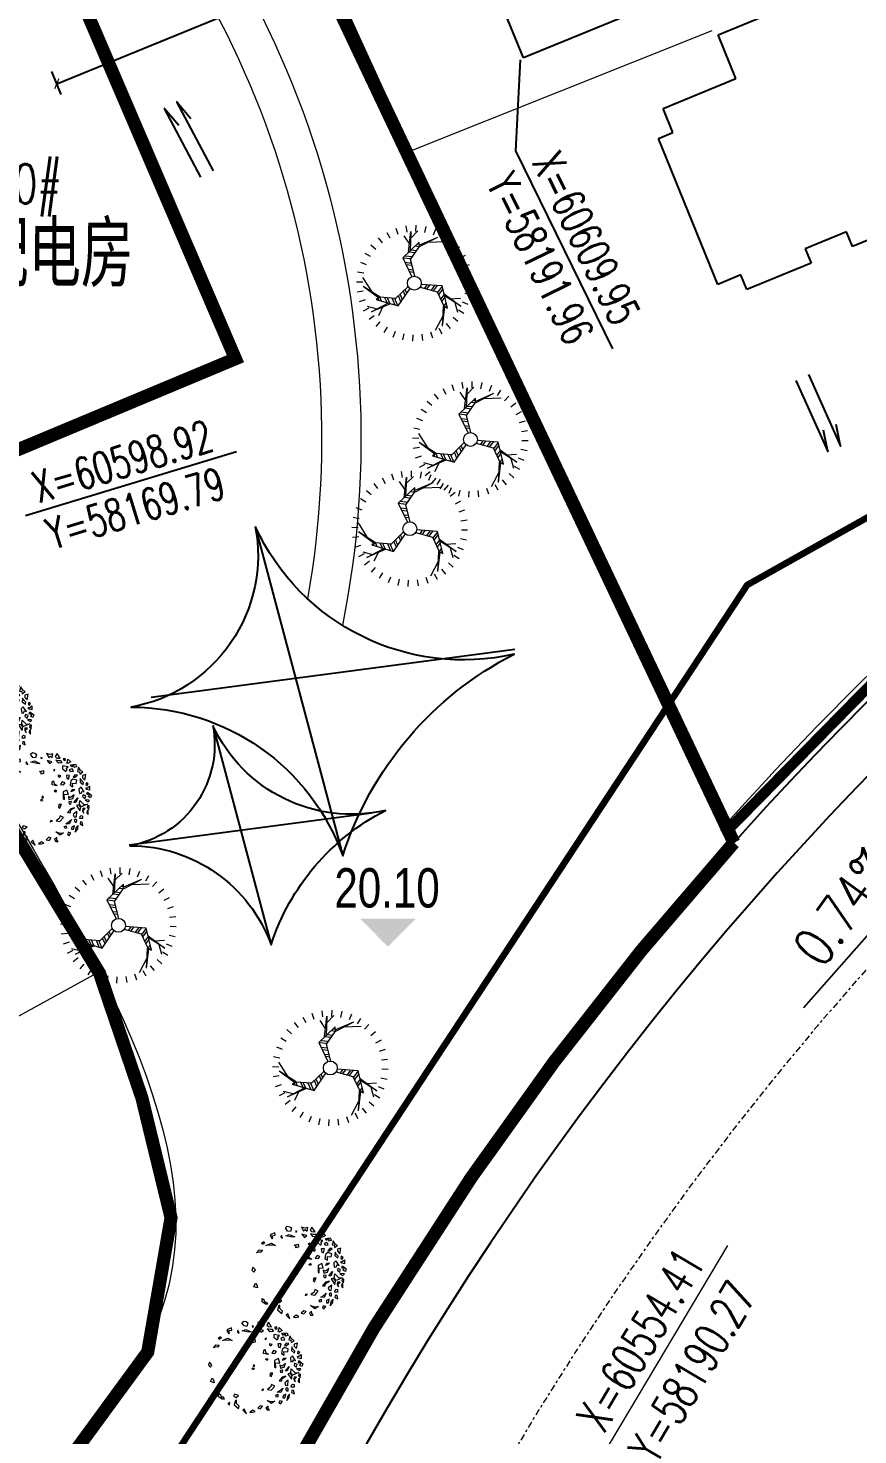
# Model space of a CAD drawing. Header units: inches. Extents: x 393 to 1582, y 246 to 1188.
# Drawn here: x 1137.2 to 1168.9, y 766.8 to 820.4 of the extents above; entities that cross this region are included whole.
import ezdxf

# ---------------------------------------------------------------- set-up
doc = ezdxf.new("R2010")
doc.units = ezdxf.units.IN
doc.header["$MEASUREMENT"] = 0
for name, pattern in [('CENTERX2', [4, 2.5, -0.5, 0.5, -0.5]), ('DASH', [0.35, 0.25, -0.1]), ('DASHED2', [0.375, 0.25, -0.125]), ('DOTE', [2.42, 2, -0.2, 0.02, -0.2])]:
    doc.linetypes.add(name, pattern=pattern)
for name, color, linetype in [('buildcoor', 7, 'Continuous'), ('DIM', 4, 'Continuous'), ('drain', 4, 'Continuous'), ('ELEV', 1, 'Continuous'), ('PUB_TEXT', 7, 'Continuous'), ('ROAD-TEXT', 4, 'Continuous'), ('roadradiu', 3, 'Continuous'), ('公共绿地', 3, 'Continuous'), ('外墙', 42, 'Continuous'), ('绿化', 3, 'Continuous'), ('车库边线', 4, 'DOTE')]:
    doc.layers.add(name, color=color, linetype=linetype)
for name, color, linetype, lineweight in [('FENCE', 100, 'Continuous', 18), ('ROAD', 1, 'Continuous', 25), ('ROAD-CENTER', 7, 'CENTERX2', 18), ('ROAD-ZB', 4, 'Continuous', 15), ('围墙', 75, 'FENCELINE1', 15), ('树', 84, 'Continuous', 15)]:
    doc.layers.add(name, color=color, linetype=linetype, lineweight=lineweight)
doc.styles.add('_HZTXT', font='txt.shx', dxfattribs={"width": 0.8, "bigfont": 'hztxt.shx'})
doc.styles.add('DIM_FONT', font='SIMPLEX.shx', dxfattribs={"width": 0.8})
doc.styles.add('FLS', font='', dxfattribs={"width": 0.8})
doc.styles.add('HZ', font='simplex.shx', dxfattribs={"width": 0.7, "bigfont": 'hztxt.shx'})
doc.styles.get('FLS').set_extended_font_data('创艺繁隶书')
doc.linetypes.add('FENCELINE1', pattern='A,0.25,-0.1,[133,ltypeshp.shx,S=0.1,R=0,X=-0.1,Y=0],-0.1,1', length=1.45)
doc.dimstyles.new('NORMAL', dxfattribs={"dimtxt": 1.5, "dimasz": 0.3, "dimexe": 0.5, "dimexo": 0.3, "dimgap": 0.3, "dimtad": 1, "dimdec": 1, "dimzin": 1, "dimdsep": 46, "dimtxsty": 'HZ', "dimblk": 'ARCHTICK', "dimcen": 0, "dimclrt": 256, "dimadec": 0, "dimazin": 0, "dimtfac": 1, "dimtdec": 1, "dimtofl": 0, "dimtmove": 0, "dimatfit": 3, "dimldrblk": 'ARCHTICK', "dimfxl": 1, "dimtolj": 2, "dimtzin": 0, "dimarcsym": 0})

# ---------------------------------------------------------------- blocks, each defined once
blk = doc.blocks.new('_ARCHTICK')
at = {"color": 0, "linetype": 'ByBlock', "const_width": 0.15}
blk.add_lwpolyline([(-0.5, -0.5), (0.5, 0.5)], dxfattribs=at)
blk = doc.blocks.new('*D142')
at = {"layer": 'DEFPOINTS', "color": 0, "ltscale": 0.3, "transparency": 16777216}
for p in [(1204.505, 798.811), (1147.665, 714.116)]:
    blk.add_point(p, dxfattribs=at)
at = {"layer": 'roadradiu', "color": 0, "lineweight": -2, "ltscale": 0.3, "transparency": 16777216}
blk.add_line((1152.082, 720.698), (1147.665, 714.116), dxfattribs=at)
at = {"layer": 'roadradiu', "color": 0, "lineweight": -2, "ltscale": 0.3, "transparency": 16777216, "xscale": 0.3, "yscale": 0.3, "zscale": 0.3, "rotation": 236.1337340177624}
blk.add_blockref('_ARCHTICK', (1147.665, 714.116), dxfattribs=at)
at = {"layer": 'roadradiu', "ltscale": 0.3, "transparency": 16777216, "insert": (1149.636, 718.937), "char_height": 1.5, "attachment_point": 5, "rotation": 56.1337, "style": 'HZ'}
blk.add_mtext('\\A2;R102.0', dxfattribs=at)
blk = doc.blocks.new('*D108')
at = {"layer": 'DEFPOINTS', "color": 0, "ltscale": 0.3, "transparency": 16777216}
for p in [(1123.957, 1187.983), (1247.519, 525.406)]:
    blk.add_point(p, dxfattribs=at)
at = {"layer": 'roadradiu', "color": 0, "lineweight": -2, "ltscale": 0.3, "transparency": 16777216}
blk.add_line((1246.336, 531.746), (1247.519, 525.406), dxfattribs=at)
at = {"layer": 'roadradiu', "color": 0, "lineweight": -2, "ltscale": 0.3, "transparency": 16777216, "xscale": 0.3, "yscale": 0.3, "zscale": 0.3, "rotation": 280.5635434118076}
blk.add_blockref('_ARCHTICK', (1247.519, 525.406), dxfattribs=at)
at = {"layer": 'roadradiu', "ltscale": 0.3, "transparency": 16777216, "insert": (1247.905, 529.063), "char_height": 1.5, "attachment_point": 5, "rotation": 280.5635, "style": 'HZ'}
blk.add_mtext('\\A2;R674.0', dxfattribs=at)
blk = doc.blocks.new('*D188')
at = {"layer": 'DEFPOINTS', "color": 0, "ltscale": 0.3, "transparency": 16777216}
for p in [(1123.957, 1187.983), (1194.722, 517.708)]:
    blk.add_point(p, dxfattribs=at)
at = {"layer": 'roadradiu', "color": 0, "lineweight": -2, "ltscale": 0.3, "transparency": 16777216}
blk.add_line((1193.358, 530.623), (1194.722, 517.708), dxfattribs=at)
at = {"layer": 'roadradiu', "color": 0, "lineweight": -2, "ltscale": 0.3, "transparency": 16777216, "xscale": 0.3, "yscale": 0.3, "zscale": 0.3, "rotation": 276.0266870917976}
blk.add_blockref('_ARCHTICK', (1194.722, 517.708), dxfattribs=at)
at = {"layer": 'roadradiu', "ltscale": 0.3, "transparency": 16777216, "insert": (1194.709, 527.824), "char_height": 1.5, "attachment_point": 5, "rotation": 276.0267, "style": 'HZ'}
blk.add_mtext('\\A2;R674.0', dxfattribs=at)
blk = doc.blocks.new('t2')
for p, q in [((-0.717, 3.229), (-0.64, 2.878)), ((-0.145, 3.305), (-0.13, 2.946)), ((0.431, 3.28), (0.383, 2.924)), ((-2.235, 2.438), (-1.993, 2.173)), ((-1.778, 2.79), (-1.586, 2.486)), ((-1.341, 2.608), (-1.585, 1.519)), ((-1.341, 2.608), (-1.511, 1.474)), ((-1.436, 2.005), (-0.893, 2.819)), ((-1.267, 3.056), (-1.13, 2.723)), ((0.994, 3.155), (0.885, 2.813)), ((1.527, 2.935), (1.36, 2.616)), ((2.013, 2.625), (1.793, 2.34)), ((-2.625, 2.013), (-2.34, 1.793)), ((-2.297, 1.922), (-2.202, 1.35)), ((-1.732, 1.609), (-1.56, 0.321)), ((-1.535, 1.473), (-1.732, 1.609)), ((1.925, 1.142), (2.235, 1.629)), ((2.438, 2.235), (2.173, 1.993)), ((2.79, 1.778), (2.486, 1.586)), ((-3.155, 0.994), (-2.813, 0.885)), ((-2.935, 1.527), (-2.616, 1.36)), ((-1.951, 1.096), (-2.528, 1.121)), ((-1.626, 0.774), (-2.499, 1.578)), ((-2.499, 1.578), (-1.631, 0.893)), ((-1.236, 0.622), (-1.535, 1.473)), ((1.058, 1.19), (0.278, 0.272)), ((2.259, 0.696), (1.058, 1.19)), ((1.483, 1.021), (2.616, 1.375)), ((2.616, 1.375), (1.589, 0.966)), ((2.813, 1.028), (2.27, 1.232)), ((3.056, 1.267), (2.723, 1.13)), ((-3.28, 0.431), (-2.924, 0.383)), ((-1.56, 0.321), (-0.375, 0.105)), ((-0.309, 0.252), (-1.236, 0.622)), ((0.372, 0.141), (1.156, 0.759)), ((1.156, 0.759), (2.043, 0.592)), ((2.929, -0.143), (2.032, 0.571)), ((2.043, 0.592), (2.259, 0.696)), ((2.929, -0.143), (2.108, 0.613)), ((2.454, 0.241), (2.888, -0.636)), ((3.229, 0.717), (2.878, 0.64)), ((3.305, 0.145), (2.946, 0.13)), ((-3.305, -0.145), (-2.946, -0.13)), ((-3.229, -0.717), (-2.878, -0.64)), ((-0.064, -0.393), (0.08, -1.381)), ((0.502, -1.511), (0.096, -0.377)), ((3.28, -0.431), (2.924, -0.383)), ((-3.056, -1.267), (-2.723, -1.13)), ((-2.79, -1.778), (-2.486, -1.586)), ((-0.527, -2.305), (0.502, -1.511)), ((0.08, -1.381), (-0.508, -2.066)), ((2.935, -1.527), (2.616, -1.36)), ((3.155, -0.994), (2.813, -0.885)), ((-2.438, -2.235), (-2.173, -1.993)), ((-2.013, -2.625), (-1.793, -2.34)), ((-1.018, -2.246), (-1.994, -2.183)), ((-1.588, -2.465), (-0.521, -2.045)), ((-1.588, -2.465), (-0.523, -2.132)), ((-0.508, -2.066), (-0.527, -2.305)), ((0.143, -1.795), (-0.117, -2.953)), ((-0.117, -2.953), (0.042, -1.859)), ((0.026, -2.238), (0.294, -2.75)), ((2.235, -2.438), (1.993, -2.173)), ((2.625, -2.013), (2.34, -1.793)), ((-1.527, -2.935), (-1.36, -2.616)), ((-0.994, -3.155), (-0.885, -2.813)), ((-0.516, -2.95), (-0.068, -2.582)), ((-0.431, -3.28), (-0.383, -2.924)), ((0.145, -3.305), (0.13, -2.946)), ((0.717, -3.229), (0.64, -2.878)), ((1.267, -3.056), (1.13, -2.723)), ((1.778, -2.79), (1.586, -2.486))]:
    blk.add_line(p, q)
at = {"color": 0}
for p, q in [((-1.712, 1.459), (-1.635, 1.542)), ((-1.691, 1.298), (-1.533, 1.469)), ((-1.648, 0.977), (-1.44, 1.203)), ((-1.626, 0.817), (-1.393, 1.07)), ((0.78, 0.863), (0.88, 0.542)), ((0.875, 0.976), (0.985, 0.624)), ((1.071, 1.185), (1.207, 0.75)), ((1.221, 1.123), (1.346, 0.724)), ((1.52, 1), (1.623, 0.672)), ((1.67, 0.938), (1.762, 0.645)), ((1.97, 0.815), (2.039, 0.593)), ((-1.583, 0.496), (-1.3, 0.803)), ((-1.562, 0.335), (-1.253, 0.67)), ((-1.283, 0.27), (-1.033, 0.541)), ((-1.138, 0.244), (-0.909, 0.491)), ((-0.847, 0.191), (-0.662, 0.393)), ((-0.702, 0.165), (-0.538, 0.343)), ((0.494, 0.526), (0.566, 0.294)), ((0.589, 0.638), (0.671, 0.377)), ((2.119, 0.753), (2.153, 0.645)), ((0.209, -0.691), (-0.028, -0.637)), ((0.258, -0.83), (-0.009, -0.769)), ((0.362, -1.619), (-0.046, -1.527)), ((0.358, -1.107), (0.029, -1.033)), ((0.49, -1.52), (0.046, -1.42)), ((0.407, -1.246), (0.048, -1.165)), ((-0.407, -2.212), (-0.518, -2.187)), ((-0.279, -2.113), (-0.506, -2.062)), ((-0.023, -1.916), (-0.322, -1.848)), ((0.106, -1.817), (-0.23, -1.741))]:
    blk.add_line(p, q, dxfattribs=at)
blk.add_circle((0, 0), 0.397)
at = {"style": 'DIM_FONT', "width": 0.8, "flags": 9}
for tag in ['XSIZE', 'YSIZE']:
    blk.add_attdef(tag, (0, 0), '', height=0.000997, rotation=122.33523, dxfattribs=at)
blk = doc.blocks.new('*D280')
at = {"layer": 'DEFPOINTS', "color": 0, "ltscale": 0.3, "transparency": 16777216}
for p in [(1147.721, 838.587), (1210.974, 702.575)]:
    blk.add_point(p, dxfattribs=at)
at = {"layer": 'roadradiu', "color": 0, "lineweight": -2, "ltscale": 0.3, "transparency": 16777216}
blk.add_line((1150.357, 832.919), (1147.721, 838.587), dxfattribs=at)
at = {"layer": 'roadradiu', "color": 0, "lineweight": -2, "ltscale": 0.3, "transparency": 16777216, "xscale": 0.3, "yscale": 0.3, "zscale": 0.3, "rotation": 114.940995727346}
blk.add_blockref('_ARCHTICK', (1147.721, 838.587), dxfattribs=at)
at = {"layer": 'roadradiu', "ltscale": 0.3, "transparency": 16777216, "insert": (1150.118, 835.924), "char_height": 1.5, "attachment_point": 5, "rotation": 294.941, "style": 'HZ'}
blk.add_mtext('\\A2;R150.0', dxfattribs=at)
blk = doc.blocks.new('psss')
at = {"layer": 'drain', "ltscale": 3}
for points in [[(-2.979, 0.527), (0.007, 0.531), (-0.808, 0.714)], [(-2.967, -0.004), (0, 0), (-0.815, 0.183)]]:
    blk.add_lwpolyline(points, dxfattribs=at)
blk = doc.blocks.new('GPPMTR01')
at = {"color": 0, "linetype": 'ByBlock'}
for points in [[(-0.215, 0.443), (-0.218, 0.456), (-0.242, 0.475), (-0.199, 0.486), (-0.199, 0.449)], [(-0.173, 0.469), (-0.151, 0.518), (-0.12, 0.516), (-0.128, 0.487), (-0.144, 0.498), (-0.151, 0.48), (-0.145, 0.47)], [(-0.106, 0.53), (-0.073, 0.496), (-0.058, 0.515), (-0.035, 0.504), (-0.038, 0.545), (-0.064, 0.53)], [(-0.038, 0.477), (-0.055, 0.454), (-0.043, 0.424), (-0.032, 0.439)], [(0.005, 0.559), (-0.005, 0.523), (0.016, 0.511), (0.051, 0.519)], [(0.01, 0.485), (0.042, 0.462), (0.084, 0.477), (0.066, 0.492), (0.042, 0.485)], [(0.105, 0.53), (0.084, 0.519), (0.099, 0.504), (0.114, 0.511)], [(0.131, 0.488), (0.137, 0.5), (0.134, 0.53), (0.173, 0.507), (0.146, 0.481)], [(0.179, 0.477), (0.229, 0.496), (0.25, 0.473), (0.223, 0.458), (0.22, 0.477), (0.202, 0.469), (0.199, 0.458)], [(-0.412, 0.305), (-0.364, 0.304), (-0.367, 0.328), (-0.343, 0.337), (-0.374, 0.364), (-0.382, 0.335)], [(-0.354, 0.404), (-0.335, 0.371), (-0.312, 0.378), (-0.293, 0.408)], [(-0.304, 0.31), (-0.343, 0.272), (-0.298, 0.279)], [(-0.298, 0.355), (-0.259, 0.362), (-0.24, 0.402), (-0.263, 0.4), (-0.275, 0.378)], [(-0.263, 0.454), (-0.27, 0.431), (-0.248, 0.431), (-0.243, 0.447)], [(-0.166, 0.433), (-0.207, 0.386), (-0.18, 0.371), (-0.137, 0.387), (-0.147, 0.409), (-0.165, 0.407)], [(-0.123, 0.314), (-0.144, 0.295), (-0.135, 0.287), (-0.115, 0.295)], [(-0.127, 0.461), (-0.133, 0.429), (-0.111, 0.428), (-0.096, 0.459)], [(-0.079, 0.401), (-0.097, 0.371), (-0.064, 0.359), (-0.049, 0.371)], [(-0.032, 0.317), (-0.058, 0.295), (-0.043, 0.264), (-0.023, 0.291)], [(0.007, 0.443), (-0.026, 0.412), (-0.02, 0.382), (0.016, 0.352), (0.045, 0.367), (0.01, 0.386), (0.034, 0.42)], [(0.084, 0.371), (0.072, 0.344), (0.081, 0.321), (0.084, 0.344)], [(0.158, 0.447), (0.096, 0.443), (0.105, 0.412), (0.146, 0.393), (0.155, 0.416), (0.14, 0.428)], [(0.128, 0.336), (0.137, 0.287), (0.114, 0.272), (0.146, 0.26), (0.158, 0.302)], [(0.205, 0.439), (0.179, 0.42), (0.194, 0.405), (0.226, 0.416)], [(0.199, 0.291), (0.179, 0.352), (0.211, 0.31)], [(0.214, 0.359), (0.274, 0.374), (0.291, 0.409), (0.282, 0.336), (0.247, 0.333)], [(0.268, 0.45), (0.253, 0.435), (0.241, 0.409), (0.274, 0.428)], [(0.25, 0.325), (0.241, 0.298), (0.312, 0.302), (0.282, 0.329)], [(0.315, 0.416), (0.306, 0.401), (0.318, 0.39), (0.348, 0.393)], [(0.321, 0.363), (0.306, 0.34), (0.327, 0.325), (0.356, 0.325), (0.327, 0.336)], [(0.351, 0.382), (0.348, 0.371), (0.368, 0.355), (0.392, 0.359)], [(-0.482, 0.196), (-0.461, 0.207), (-0.432, 0.177), (-0.452, 0.154), (-0.494, 0.15), (-0.5, 0.177)], [(-0.417, 0.109), (-0.411, 0.15), (-0.357, 0.188), (-0.369, 0.162)], [(-0.393, 0.241), (-0.408, 0.23), (-0.396, 0.226)], [(-0.283, 0.139), (-0.269, 0.181), (-0.239, 0.166), (-0.248, 0.139), (-0.263, 0.15)], [(-0.215, 0.295), (-0.215, 0.276), (-0.206, 0.283)], [(-0.064, 0.207), (-0.085, 0.184), (-0.115, 0.203), (-0.115, 0.219), (-0.085, 0.207), (-0.052, 0.226)], [(-0.02, 0.188), (-0.008, 0.192), (0.001, 0.177), (-0.02, 0.169)], [(0.045, 0.295), (0.042, 0.249), (0.105, 0.211), (0.119, 0.219), (0.069, 0.245), (0.096, 0.283)], [(0.152, 0.162), (0.137, 0.139), (0.158, 0.12), (0.176, 0.128), (0.161, 0.143)], [(0.179, 0.272), (0.167, 0.245), (0.185, 0.238), (0.199, 0.253)], [(0.253, 0.268), (0.241, 0.226), (0.259, 0.177), (0.274, 0.203), (0.253, 0.219)], [(0.303, 0.268), (0.309, 0.219), (0.336, 0.215), (0.351, 0.234)], [(0.348, 0.173), (0.377, 0.128), (0.356, 0.097), (0.354, 0.128)], [(0.386, 0.257), (0.368, 0.272), (0.365, 0.287), (0.377, 0.298), (0.401, 0.283)], [(0.401, 0.207), (0.383, 0.219), (0.365, 0.211), (0.368, 0.196), (0.392, 0.192)], [(0.431, 0.26), (0.419, 0.245), (0.436, 0.23), (0.466, 0.249)], [(0.422, 0.166), (0.419, 0.135), (0.439, 0.12), (0.451, 0.139)], [(0.442, 0.203), (0.451, 0.169), (0.487, 0.139), (0.472, 0.181)], [(-0.482, 0.014), (-0.506, 0.025), (-0.514, -0.024), (-0.506, -0.036), (-0.464, -0.036), (-0.47, -0.024), (-0.494, -0.017)], [(-0.446, 0.071), (-0.432, 0.055), (-0.414, 0.067)], [(-0.02, 0.033), (-0.035, 0.025), (-0.026, 0.017), (-0.014, 0.021)], [(0.25, 0.086), (0.271, 0.063), (0.274, 0.021), (0.303, 0.052), (0.285, 0.109)], [(0.401, 0.078), (0.398, 0.063), (0.374, 0.067), (0.377, 0.09)], [(0.428, 0.025), (0.431, -0.021), (0.377, -0.043), (0.41, -0.013)], [(0.451, 0.074), (0.469, 0.052), (0.484, 0.063), (0.472, 0.093)], [(-0.467, -0.131), (-0.464, -0.157), (-0.482, -0.154), (-0.485, -0.127)], [(-0.437, -0.131), (-0.429, -0.066), (-0.381, -0.04), (-0.408, -0.078)], [(0.256, -0.013), (0.241, -0.028), (0.253, -0.04)], [(0.407, -0.119), (0.389, -0.138), (0.398, -0.176), (0.419, -0.154)], [(0.436, -0.066), (0.442, -0.097), (0.466, -0.097), (0.481, -0.074), (0.46, -0.078)], [(-0.42, -0.26), (-0.432, -0.218), (-0.411, -0.188), (-0.402, -0.214), (-0.411, -0.229)], [(0.17, -0.286), (0.137, -0.317), (0.149, -0.336), (0.176, -0.321)], [(0.327, -0.305), (0.333, -0.328), (0.389, -0.313)], [(0.416, -0.218), (0.389, -0.233), (0.392, -0.271), (0.407, -0.248)], [(-0.266, -0.366), (-0.304, -0.374), (-0.283, -0.4), (-0.251, -0.393)], [(-0.115, -0.473), (-0.138, -0.438), (-0.106, -0.438), (-0.085, -0.446)], [(0.072, -0.48), (0.042, -0.461), (0.06, -0.45), (0.066, -0.454), (0.096, -0.454), (0.096, -0.438), (0.125, -0.442), (0.114, -0.461)], [(0.188, -0.431), (0.211, -0.423), (0.188, -0.408)], [(0.205, -0.332), (0.199, -0.343), (0.235, -0.378), (0.294, -0.359), (0.274, -0.34), (0.235, -0.351)]]:
    blk.add_lwpolyline(points, close=True, dxfattribs=at)
blk.add_circle((0, 0), 0.01, dxfattribs=at)
blk = doc.blocks.new('*D367')
at = {"layer": 'DEFPOINTS', "color": 0, "ltscale": 0.3, "transparency": 16777216}
for p in [(1102.7, 855.811), (1268.804, 491.93)]:
    blk.add_point(p, dxfattribs=at)
at = {"layer": 'roadradiu', "color": 0, "lineweight": -2, "ltscale": 0.3, "transparency": 16777216}
blk.add_line((1105.544, 849.58), (1102.7, 855.811), dxfattribs=at)
at = {"layer": 'roadradiu', "color": 0, "lineweight": -2, "ltscale": 0.3, "transparency": 16777216, "xscale": 0.5, "yscale": 0.5, "zscale": 0.5, "rotation": 114.5356906864757}
blk.add_blockref('_ARCHTICK', (1102.7, 855.811), dxfattribs=at)
at = {"layer": 'roadradiu', "ltscale": 0.3, "transparency": 16777216, "insert": (1105.285, 852.676), "char_height": 1.5, "attachment_point": 5, "rotation": 294.5357, "style": 'HZ'}
blk.add_mtext('\\A2;R400.0', dxfattribs=at)
blk = doc.blocks.new('*D368')
at = {"layer": 'DEFPOINTS', "color": 0, "ltscale": 0.3, "transparency": 16777216}
for p in [(1082.317, 845.798), (1268.804, 491.93)]:
    blk.add_point(p, dxfattribs=at)
at = {"layer": 'roadradiu', "color": 0, "lineweight": -2, "ltscale": 0.3, "transparency": 16777216}
blk.add_line((1085.511, 839.738), (1082.317, 845.798), dxfattribs=at)
at = {"layer": 'roadradiu', "color": 0, "lineweight": -2, "ltscale": 0.3, "transparency": 16777216, "xscale": 0.5, "yscale": 0.5, "zscale": 0.5, "rotation": 117.7890269071793}
blk.add_blockref('_ARCHTICK', (1082.317, 845.798), dxfattribs=at)
at = {"layer": 'roadradiu', "ltscale": 0.3, "transparency": 16777216, "insert": (1085.076, 842.815), "char_height": 1.5, "attachment_point": 5, "rotation": 297.789, "style": 'HZ'}
blk.add_mtext('\\A2;R400.0', dxfattribs=at)
blk = doc.blocks.new('*D207')
at = {"layer": 'DEFPOINTS', "color": 0, "ltscale": 0.3, "transparency": 16777216}
for p in [(1153.779, 824.566), (1154.063, 823.87), (1138.601, 817.561)]:
    blk.add_point(p, dxfattribs=at)
at = {"layer": 'DIM', "color": 0, "lineweight": -2, "ltscale": 0.3, "transparency": 16777216}
for p, q in [((1138.316, 818.258), (1153.779, 824.566)), ((1153.95, 824.147), (1153.59, 825.029)), ((1138.487, 817.839), (1138.128, 818.721))]:
    blk.add_line(p, q, dxfattribs=at)
at = {"layer": 'DIM', "color": 0, "lineweight": -2, "ltscale": 0.3, "transparency": 16777216, "xscale": 0.3, "yscale": 0.3, "zscale": 0.3}
for p, rotation in [((1153.779, 824.566), 22.19459402837474), ((1138.316, 818.258), 202.1945940283747)]:
    blk.add_blockref('_ARCHTICK', p, dxfattribs=dict(at, rotation=rotation))
at = {"layer": 'DIM', "ltscale": 0.3, "transparency": 16777216, "insert": (1145.651, 822.384), "char_height": 1.5, "attachment_point": 5, "rotation": 22.1946, "style": 'HZ'}
blk.add_mtext('\\A2;16.7', dxfattribs=at)
blk = doc.blocks.new('*D308')
at = {"layer": 'DEFPOINTS', "color": 0, "ltscale": 0.3, "transparency": 16777216}
for p in [(1065.852, 820.235), (1065.674, 820.138), (1166.289, 636.078)]:
    blk.add_point(p, dxfattribs=at)
at = {"layer": 'DIM', "color": 0, "lineweight": -2, "ltscale": 0.3, "transparency": 16777216}
for p, q in [((1065.589, 820.091), (1065.235, 819.898)), ((1166.111, 635.98), (1065.674, 820.138)), ((1166.026, 635.934), (1165.672, 635.741))]:
    blk.add_line(p, q, dxfattribs=at)
at = {"layer": 'DIM', "color": 0, "lineweight": -2, "ltscale": 0.3, "transparency": 16777216, "xscale": 0.5, "yscale": 0.5, "zscale": 0.5}
for p, rotation in [((1065.674, 820.138), 118.6074258595368), ((1166.111, 635.98), 298.6074258595368)]:
    blk.add_blockref('_ARCHTICK', p, dxfattribs=dict(at, rotation=rotation))
at = {"layer": 'DIM', "ltscale": 0.3, "transparency": 16777216, "insert": (1116.815, 728.562), "char_height": 1.5, "attachment_point": 5, "rotation": 298.6074, "style": 'HZ'}
blk.add_mtext('\\A2;209.8', dxfattribs=at)

msp = doc.modelspace()

# ---------------------------------------------------------------- linework, layer by layer
at = {"layer": 'buildcoor', "color": 0, "ltscale": 0.3}
for points in [[(1155.983, 819.164), (1155.801, 815.695)], [(1155.801, 815.695), (1159.508, 808.158)], [(1137.127, 801.802), (1145.166, 804.237)]]:
    msp.add_lwpolyline(points, dxfattribs=at)
at = {"layer": 'ELEV', "color": 0}
msp.add_solid([(1149.877, 786.437), (1151.998, 786.437), (1150.937, 785.376)], dxfattribs=at)
at = {"layer": 'FENCE', "color": 0, "linetype": 'DASH', "ltscale": 0.3, "const_width": 0.4}
msp.add_lwpolyline([(1299.672, 825.506, 0.171917), (1214.52, 824.271, 0.026437), (1202.152, 818.926, 0.095515), (1163.758, 789.667, 0.095515)], format="xyb", dxfattribs=at)
at = {"layer": 'ROAD', "color": 0}
for radius, start in [(125, 112.1285), (127, 116.39825)]:
    msp.add_arc((1258.84, 704.721), radius, start, 155.92837, dxfattribs=at)
at = {"layer": 'ROAD-CENTER', "color": 5, "ltscale": 0.1}
msp.add_arc((1258.84, 704.721), 120, 77.43041, 155.92837, dxfattribs=at)
at = {"layer": 'ROAD-TEXT', "color": 0}
msp.add_lwpolyline([(1166.804, 783.049), (1166.804, 783.049), (1171.117, 787.939), (1169.995, 787.571)], dxfattribs=at)
at = {"layer": 'ROAD-ZB', "color": 0, "ltscale": 0.3}
msp.add_lwpolyline([(1159.113, 765.936), (1163.901, 773.986)], dxfattribs=at)
at = {"layer": '公共绿地', "color": 0, "linetype": 'FENCELINE1', "ltscale": 0.1, "const_width": 0.5}
msp.add_lwpolyline([(1134.779, 742.326, 0.10684), (1137.744, 746.802, 0.036061), (1143.942, 758.829, -0.040321), (1154.116, 776.568, -0.032997), (1164.131, 789.334), (1143.369, 833.107), (1135.907, 829.254), (1145.126, 807.775), (1130.32, 801.588)], format="xyb", dxfattribs=at)
msp.add_lwpolyline([(1135.461, 791.745), (1139.947, 784.352), (1141.56, 779.607), (1142.671, 775.041), (1141.782, 769.924), (1138.574, 765.543), (1132.07, 761.807)], dxfattribs=at)
at = {"layer": '围墙', "color": 0, "ltscale": 0.2}
for p, q in [((1151.834, 815.71), (1163.301, 820.288)), ((1130.824, 779.444), (1139.853, 784.368))]:
    msp.add_line(p, q, dxfattribs=at)
msp.add_lwpolyline([(1299.739, 825.663, 0.172251), (1214.451, 824.458, 0.026437), (1202.063, 819.106, 0.095342), (1163.667, 789.866, 0.095342)], format="xyb", dxfattribs=at)
msp.add_lwpolyline([(1163.758, 789.667), (1146.066, 828.31)], dxfattribs=at)
msp.add_open_spline([(1122.203, 818.207), (1125.496, 810.916), (1131.947, 796.632), (1146.425, 775.942), (1140.344, 767.61), (1138.65, 765.281)], degree=3, knots=[0, 0, 0, 0, 25.223107, 49.408089, 60.457638, 60.457638, 60.457638, 60.457638], dxfattribs=at)
at = {"layer": '外墙', "color": 2, "ltscale": 0.1}
for p, q in [((1156.104, 819.249), (1153.46, 825.73)), ((1164.484, 822.668), (1156.104, 819.249)), ((1163.526, 820.117), (1165.239, 820.816)), ((1164.206, 818.45), (1163.526, 820.117)), ((1161.429, 817.317), (1164.206, 818.45)), ((1161.806, 816.391), (1161.429, 817.317)), ((1161.251, 816.164), (1161.806, 816.391)), ((1163.517, 810.609), (1161.251, 816.164)), ((1176.429, 815.229), (1168.651, 812.056)), ((1168.425, 812.611), (1166.851, 811.969)), ((1168.651, 812.056), (1168.425, 812.611)), ((1166.851, 811.969), (1167.077, 811.413)), ((1167.077, 811.413), (1164.624, 810.412)), ((1164.397, 810.968), (1163.517, 810.609)), ((1164.624, 810.412), (1164.397, 810.968))]:
    msp.add_line(p, q, dxfattribs=at)
at = {"layer": '树', "color": 0}
msp.add_lwpolyline([(1135.907, 829.254), (1145.126, 807.775), (1130.193, 801.535)], dxfattribs=at)
for radius, start, end in [(36.139, 348.6544, 46.377), (34.639, 349.8687, 47.1222)]:
    msp.add_arc((1113.786, 804.717), radius, start, end, dxfattribs=at)
at = {"layer": '绿化', "color": 0, "linetype": 'ByBlock'}
for p, q in [((1145.885, 801.384), (1149.218, 788.833)), ((1155.774, 796.698), (1141.911, 794.863)), ((1144.265, 793.804), (1146.487, 785.436)), ((1150.316, 790.464), (1141.073, 789.241))]:
    msp.add_line(p, q, dxfattribs=at)
for points in [[(1145.885, 801.384, -0.416093), (1141.157, 794.499, -0.315831), (1149.218, 788.833, -0.19936), (1155.755, 796.518, -0.355091), (1145.885, 801.384, -1.247469)], [(1144.265, 793.804, -0.416093), (1141.113, 789.214, -0.315831), (1146.487, 785.436, -0.19936), (1150.845, 790.56, -0.355091), (1144.265, 793.804, -1.247469)]]:
    msp.add_lwpolyline(points, format="xyb", dxfattribs=at)
at = {"layer": '车库边线', "color": 0, "linetype": 'DASHED2', "const_width": 0.25}
msp.add_lwpolyline([(1071.366, 884.941), (1176.814, 927.962), (1299.043, 960.862), (1330.203, 965.934), (1337.126, 938.302), (1337.126, 938.302), (1337.126, 938.302), (1337.126, 938.302), (1333.68, 923.68), (1326.278, 923.401), (1328.57, 862.578), (1328.57, 862.578), (1329.545, 836.684), (1319.587, 836.309), (1224.423, 832.725), (1164.639, 799.154), (1164.639, 799.154), (1164.639, 799.154), (1164.639, 799.154), (1164.639, 799.154), (1115.13, 723.925)], dxfattribs=at)

# ---------------------------------------------------------------- block references
at = {"layer": 'ROAD', "color": 0, "xscale": -1, "rotation": 298.0627728639287}
msp.add_blockref('psss', (1142.421, 817.314), dxfattribs=at)
at = {"layer": 'ROAD', "color": 0, "rotation": 294.0718027797631}
msp.add_blockref('psss', (1167.711, 804.239), dxfattribs=at)
at = {"layer": '树'}
for name, p, xscale, yscale, zscale, rotation in [('t2', (1151.948, 810.653), 0.6671807999634088, 0.6671807998791337, 0.6671808000000001, 66.027374180966), ('t2', (1154.085, 804.701), 0.6671807999634088, 0.6671807998791337, 0.6671808000000001, 66.027374180966), ('t2', (1151.774, 801.298), 0.6671807999634088, 0.6671807998791337, 0.6671808000000001, 66.027374180966), ('GPPMTR01', (1135.539, 794.014), 3.485684247348809, 3.485684247345489, 3.485684247348809, 300.5404110417522), ('GPPMTR01', (1137.739, 790.952), 3.485684247348809, 3.485684247345489, 3.485684247348809, 300.5404110417522), ('t2', (1140.666, 786.183), 0.6671807999634088, 0.6671807998791337, 0.6671808000000001, 66.027374180966), ('t2', (1148.745, 780.748), 0.6671807999634088, 0.6671807998791337, 0.6671808000000001, 66.027374180966), ('GPPMTR01', (1147.455, 772.904), 3.485684247348809, 3.485684247345489, 3.485684247348809, 300.5404110417522), ('GPPMTR01', (1145.8, 769.286), 3.485684247348809, 3.485684247345489, 3.485684247348809, 300.5404110417522)]:
    msp.add_blockref(name, p, dxfattribs=dict(at, xscale=xscale, yscale=yscale, zscale=zscale, rotation=rotation))

# ---------------------------------------------------------------- texts
at = {"color": 0, "lineweight": -3, "style": 'HZ', "width": 0.7}
msp.add_text('10#', height=1.5, dxfattribs=at).set_placement((1135.769, 813.696))
at = {"layer": 'buildcoor', "color": 0, "ltscale": 0.3, "style": 'HZ', "width": 0.7}
for s, rotation, p in [('X=60609.95', 296.19, (1156.399, 815.279)), ('Y=58191.96', 296.19, (1154.666, 814.468)), ('X=60598.92', 16.85, (1137.614, 802.263)), ('Y=58169.79', 16.85, (1138.153, 800.483))]:
    msp.add_text(s, height=1.2, rotation=rotation, dxfattribs=at).set_placement(p)
at = {"layer": 'ELEV', "color": 0, "style": 'FLS', "width": 0.8}
msp.add_text('20.10', height=1.5, dxfattribs=at).set_placement((1148.899, 786.862))
at = {"layer": 'PUB_TEXT', "color": 0, "style": '_HZTXT', "width": 0.8}
msp.add_text('变配电房', height=2.5, rotation=359.8673, dxfattribs=at).set_placement((1133.234, 810.517))
at = {"layer": 'ROAD-TEXT', "color": 0, "style": 'DIM_FONT', "width": 0.8}
msp.add_text('0.74%', height=1.5, rotation=53.9603, dxfattribs=at).set_placement((1167.502, 784.491))
at = {"layer": 'ROAD-ZB', "color": 0, "ltscale": 0.3, "style": 'HZ', "width": 0.7}
for s, p in [('X=60554.41', (1159.174, 766.772)), ('Y=58190.27', (1161.172, 765.584))]:
    msp.add_text(s, height=1.3, rotation=59.2525, dxfattribs=at).set_placement(p)

# ---------------------------------------------------------------- dimensions: what is measured, and where the dimension line sits
at = {"layer": 'DIM', "color": 0, "ltscale": 0.3}
for p1, p2, distance, override, picture, middle in [((1138.601, 817.561), (1154.063, 823.87), 0.753, {"dimzin": 0}, '*D207', (1145.651, 822.384)), ((1166.289, 636.078), (1065.852, 820.235), 0.203, {"dimasz": 0.5, "dimzin": 0}, '*D308', (1116.815, 728.562))]:
    dim = msp.add_aligned_dim(p1=p1, p2=p2, distance=distance, dimstyle='NORMAL', override=override, dxfattribs=at)
    dim.commit()
    dim.dimension.update_dxf_attribs({"geometry": picture, "text_midpoint": middle})
at = {"layer": 'roadradiu', "color": 0, "ltscale": 0.3}
for center, mpoint, override, picture, middle in [((1123.957, 1187.983), (1247.519, 525.406), {"dimzin": 0}, '*D108', (1246.873, 528.871)), ((1123.957, 1187.983), (1194.722, 517.708), {"dimzin": 0}, '*D188', (1193.665, 527.714)), ((1268.804, 491.93), (1102.7, 855.811), {"dimasz": 0.5, "dimzin": 0}, '*D367', (1104.33, 852.24)), ((1268.804, 491.93), (1082.317, 845.798), {"dimasz": 0.5, "dimzin": 0}, '*D368', (1084.147, 842.326)), ((1210.974, 702.575), (1147.721, 838.587), {"dimzin": 0}, '*D280', (1149.166, 835.481)), ((1204.505, 798.811), (1147.665, 714.116), {"dimzin": 0}, '*D142', (1150.508, 718.352))]:
    dim = msp.add_radius_dim(center=center, mpoint=mpoint, dimstyle='NORMAL', override=override, dxfattribs=at)
    dim.commit()
    dim.dimension.update_dxf_attribs({"geometry": picture, "text_midpoint": middle, "dimtype": 164})

doc.saveas('drawing.dxf')
